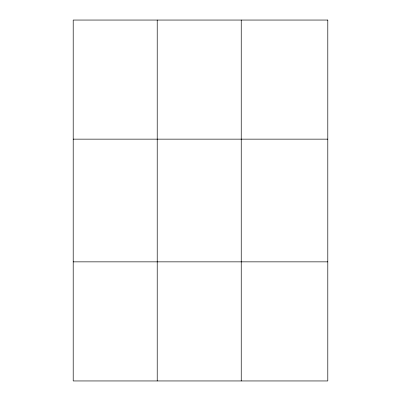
<?xml version="1.0" encoding="UTF-8"?>
<svg xmlns="http://www.w3.org/2000/svg" width="401" height="401" viewBox="0 0 401 401"><rect width="100%" height="100%" fill="white"/><g stroke="black" fill="none" stroke-linecap="round" stroke-linejoin="round"><path stroke-width="0.6" d="M157.217 380.95L157.217 20.05M241.237 380.95L241.237 20.05M73.203 139.147L327.797 139.147M73.203 261.853L327.797 261.853M327.797 20.05L327.797 380.95L73.203 380.95L73.203 20.05L327.797 20.05"/></g></svg>
